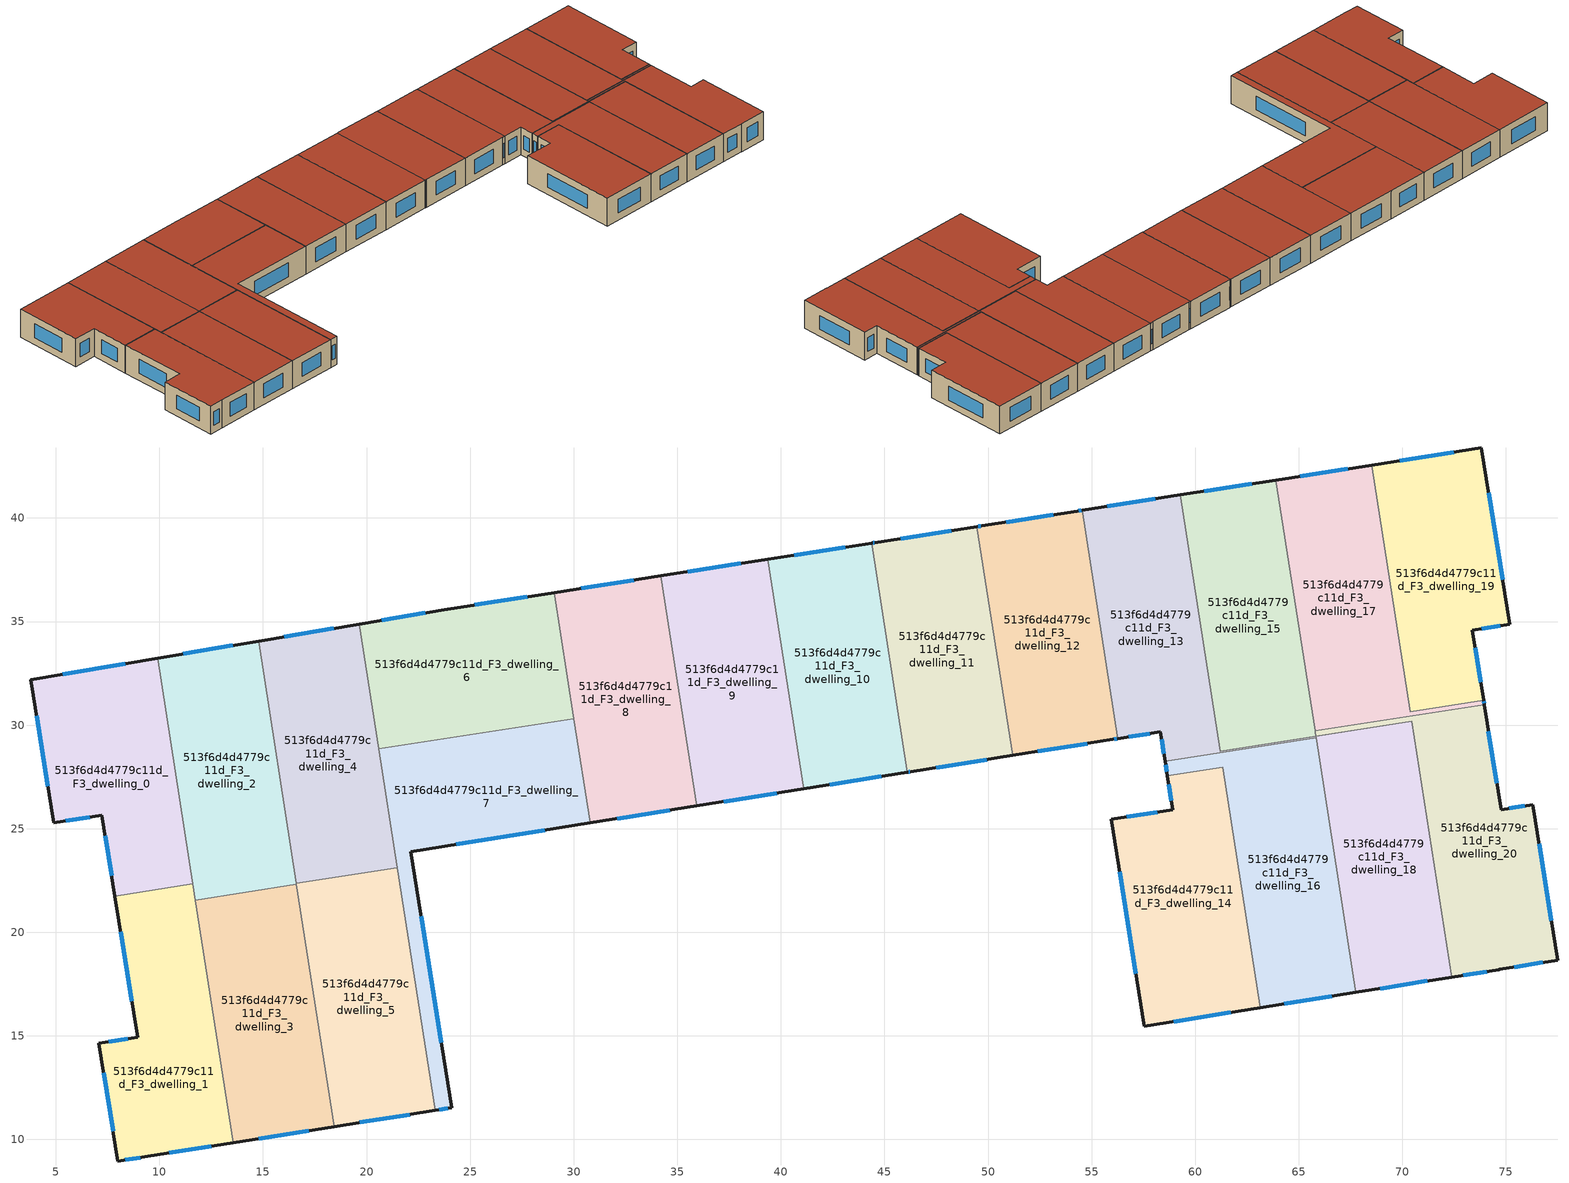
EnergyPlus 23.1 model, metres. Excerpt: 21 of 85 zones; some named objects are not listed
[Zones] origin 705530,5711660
513f6d4d4779c11d_F3_dwelling_0
 floor to 513f6d4d4779c11d_F2_dwelling_0 (EU_floor_Construction): 9.91,33.23 11.61,22.33 7.85,21.75 7.23,25.66 4.9,25.29 3.8,32.2 z9
 wall outside (EU_wall_Construction): 9.91,33.23 3.8,32.2 4.9,25.29 7.23,25.66 7.85,21.75 z9:12
 wall to 513f6d4d4779c11d_F3_dwelling_1 (EU_wall_Construction): 7.85,21.75 11.61,22.33 z9:12
 wall to 513f6d4d4779c11d_F3_dwelling_2 (EU_wall_Construction): 11.61,22.33 9.91,33.23 z9:12
 window (EU_Window_Construction): 8.36,32.97 5.34,32.46 / 7.39,24.67 7.7,22.74 / 5.49,25.38 6.64,25.56 / 4.07,30.45 4.62,27.04 z9.76:11.24
 roof outside (EU_roof_Construction): 11.61,22.33 9.91,33.23 3.8,32.2 4.9,25.29 7.23,25.66 7.85,21.75 z12
513f6d4d4779c11d_F3_dwelling_1
 floor to 513f6d4d4779c11d_F2_dwelling_1 (EU_floor_Construction): 11.61,22.33 13.56,9.84 9.44,9.18 7.99,8.96 7.08,14.65 8.95,14.94 7.85,21.75 z9
 wall outside (EU_wall_Construction): 7.85,21.75 8.95,14.94 7.08,14.65 7.99,8.96 9.44,9.18 13.56,9.84 z9:12
 wall to 513f6d4d4779c11d_F3_dwelling_3 (EU_wall_Construction): 13.56,9.84 11.73,21.56 z9:12
 wall to 513f6d4d4779c11d_F3_dwelling_2 (EU_wall_Construction): 11.73,21.56 11.61,22.33 z9:12
 window (EU_Window_Construction): 8.36,9.02 9.07,9.13 / 7.31,13.21 7.76,10.4 / 8.48,14.87 7.55,14.72 / 8.13,20.03 8.67,16.66 / 10.48,9.35 12.51,9.67 z9.76:11.24
 roof outside (EU_roof_Construction): 13.56,9.84 11.61,22.33 7.85,21.75 8.95,14.94 7.08,14.65 7.99,8.96 9.44,9.18 z12
513f6d4d4779c11d_F3_dwelling_10
 floor to 513f6d4d4779c11d_F2_dwelling_10 (EU_floor_Construction): 44.39,38.79 46.11,27.72 41.09,26.92 39.37,38.01 z9
 wall outside (EU_wall_Construction): 41.09,26.92 46.11,27.72 / 44.39,38.79 39.37,38.01 z9:12
 wall to 513f6d4d4779c11d_F3_dwelling_11 (EU_wall_Construction): 46.11,27.72 44.39,38.79 z9:12
 wall to 513f6d4d4779c11d_F3_dwelling_9 (EU_wall_Construction): 39.37,38.01 41.09,26.92 z9:12
 window (EU_Window_Construction): 42.36,27.13 44.84,27.52 / 43.12,38.59 40.64,38.2 z9.76:11.24
 roof outside (EU_roof_Construction): 46.11,27.72 44.39,38.79 39.37,38.01 41.09,26.92 z12
513f6d4d4779c11d_F3_dwelling_11
 floor to 513f6d4d4779c11d_F2_dwelling_11 (EU_floor_Construction): 49.46,39.58 51.18,28.53 46.26,27.75 46.16,27.73 46.11,27.72 44.39,38.79 44.43,38.8 44.53,38.81 z9
 wall outside (EU_wall_Construction): 49.46,39.58 44.53,38.81 44.43,38.8 44.39,38.79 / 46.11,27.72 46.16,27.73 46.26,27.75 51.18,28.53 z9:12
 wall to 513f6d4d4779c11d_F3_dwelling_12 (EU_wall_Construction): 51.18,28.53 49.46,39.58 z9:12
 window (EU_Window_Construction): 44.51,38.81 44.46,38.8 / 48.21,39.38 45.78,39.01 / 47.5,27.95 49.94,28.34 / 46.18,27.74 46.23,27.74 z9.76:11.24
 roof outside (EU_roof_Construction): 51.18,28.53 49.46,39.58 44.53,38.81 44.43,38.8 44.39,38.79 46.11,27.72 46.16,27.73 46.26,27.75 z12
513f6d4d4779c11d_F3_dwelling_12
 floor to 513f6d4d4779c11d_F2_dwelling_12 (EU_floor_Construction): 54.55,40.37 56.27,29.35 56.03,29.31 51.18,28.53 49.46,39.58 49.71,39.62 54.31,40.33 z9
 wall outside (EU_wall_Construction): 54.55,40.37 54.31,40.33 49.71,39.62 49.46,39.58 / 51.18,28.53 56.03,29.31 56.27,29.35 z9:12
 wall to 513f6d4d4779c11d_F3_dwelling_13 (EU_wall_Construction): 56.27,29.35 54.55,40.37 z9:12
 window (EU_Window_Construction): 54.49,40.36 54.37,40.34 / 56.09,29.32 56.21,29.34 / 52.41,28.73 54.8,29.11 / 49.64,39.61 49.52,39.59 / 53.14,40.15 50.87,39.8 z9.76:11.24
 roof outside (EU_roof_Construction): 56.03,29.31 56.27,29.35 54.55,40.37 54.31,40.33 49.71,39.62 49.46,39.58 51.18,28.53 z12
513f6d4d4779c11d_F3_dwelling_13
 floor to 513f6d4d4779c11d_F2_dwelling_13 (EU_floor_Construction): 59.28,41.11 61.2,28.74 65.83,29.46 65.84,29.4 58.55,28.26 58.32,29.67 56.27,29.35 54.55,40.37 z9
 wall outside (EU_wall_Construction): 56.27,29.35 58.32,29.67 58.55,28.26 / 59.28,41.11 54.55,40.37 z9:12
 wall to 513f6d4d4779c11d_F3_dwelling_18 (EU_wall_Construction): 65.84,29.4 65.83,29.46 61.2,28.74 z9:12
 wall to 513f6d4d4779c11d_F3_dwelling_16 (EU_wall_Construction): 58.55,28.26 65.84,29.4 z9:12
 wall to 513f6d4d4779c11d_F3_dwelling_15 (EU_wall_Construction): 61.2,28.74 59.28,41.11 z9:12
 window (EU_Window_Construction): 58.38,29.32 58.49,28.62 / 56.79,29.43 57.8,29.59 / 58.08,40.92 55.75,40.56 z9.76:11.24
 roof outside (EU_roof_Construction): 65.84,29.4 65.83,29.46 61.2,28.74 59.28,41.11 54.55,40.37 56.27,29.35 58.32,29.67 58.55,28.26 z12
513f6d4d4779c11d_F3_dwelling_14
 floor to 513f6d4d4779c11d_F2_dwelling_14 (EU_floor_Construction): 61.32,27.98 63.13,16.36 57.55,15.47 55.95,25.45 58.92,25.92 58.66,27.56 z9
 wall outside (EU_wall_Construction): 58.66,27.56 58.92,25.92 55.95,25.45 57.55,15.47 63.13,16.36 z9:12
 wall to 513f6d4d4779c11d_F3_dwelling_16 (EU_wall_Construction): 63.13,16.36 61.32,27.98 58.66,27.56 z9:12
 window (EU_Window_Construction): 58.96,15.69 61.72,16.13 / 56.35,22.92 57.14,17.99 / 58.17,25.8 56.7,25.57 / 58.72,27.15 58.86,26.34 z9.76:11.24
 roof outside (EU_roof_Construction): 63.13,16.36 61.32,27.98 58.66,27.56 58.92,25.92 55.95,25.45 57.55,15.47 z12
513f6d4d4779c11d_F3_dwelling_15
 floor to 513f6d4d4779c11d_F2_dwelling_15 (EU_floor_Construction): 63.9,41.83 65.79,29.67 65.82,29.47 70.45,30.18 61.2,28.74 59.28,41.11 z9
 wall outside (EU_wall_Construction): 63.9,41.83 59.28,41.11 z9:12
 wall to 513f6d4d4779c11d_F3_dwelling_20 (EU_wall_Construction): 70.45,30.18 65.82,29.47 65.79,29.67 65.79,29.72 z9:12
 wall to 513f6d4d4779c11d_F3_dwelling_17 (EU_wall_Construction): 65.79,29.72 63.9,41.83 z9:12
 wall to 513f6d4d4779c11d_F3_dwelling_18 (EU_wall_Construction): 61.2,28.74 70.45,30.18 z9:12
 window (EU_Window_Construction): 62.73,41.65 60.44,41.29 z9.76:11.24
 roof outside (EU_roof_Construction): 70.45,30.18 65.82,29.47 65.79,29.67 63.9,41.83 59.28,41.11 61.2,28.74 z12
513f6d4d4779c11d_F3_dwelling_16
 floor to 513f6d4d4779c11d_F2_dwelling_16 (EU_floor_Construction): 65.84,29.4 67.75,17.1 63.13,16.36 61.32,27.98 58.66,27.56 58.55,28.26 z9
 wall outside (EU_wall_Construction): 63.13,16.36 67.75,17.1 / 58.55,28.26 58.66,27.56 z9:12
 wall to 513f6d4d4779c11d_F3_dwelling_18 (EU_wall_Construction): 67.75,17.1 65.84,29.4 z9:12
 window (EU_Window_Construction): 64.3,16.54 66.59,16.91 / 58.57,28.09 58.63,27.74 z9.76:11.24
 roof outside (EU_roof_Construction): 67.75,17.1 65.84,29.4 58.55,28.26 58.66,27.56 61.32,27.98 63.13,16.36 z12
513f6d4d4779c11d_F3_dwelling_17
 floor to 513f6d4d4779c11d_F2_dwelling_17 (EU_floor_Construction): 68.52,42.55 70.38,30.66 73.92,31.21 73.95,30.99 65.79,29.72 63.9,41.83 z9
 wall outside (EU_wall_Construction): 68.52,42.55 63.9,41.83 / 73.95,30.99 73.92,31.21 z9:12
 wall to 513f6d4d4779c11d_F3_dwelling_19 (EU_wall_Construction): 73.92,31.21 70.38,30.66 68.52,42.55 z9:12
 wall to 513f6d4d4779c11d_F3_dwelling_20 (EU_wall_Construction): 65.79,29.72 73.95,30.99 z9:12
 window (EU_Window_Construction): 67.35,42.37 65.07,42.01 / 73.94,31.05 73.93,31.15 z9.76:11.24
 roof outside (EU_roof_Construction): 73.95,30.99 73.92,31.21 70.38,30.66 68.52,42.55 63.9,41.83 65.79,29.72 z12
513f6d4d4779c11d_F3_dwelling_18
 floor to 513f6d4d4779c11d_F2_dwelling_18 (EU_floor_Construction): 70.45,30.18 72.38,17.83 67.75,17.1 65.83,29.46 61.2,28.74 z9
 wall outside (EU_wall_Construction): 67.75,17.1 72.38,17.83 z9:12
 wall to 513f6d4d4779c11d_F3_dwelling_20 (EU_wall_Construction): 72.38,17.83 70.45,30.18 z9:12
 window (EU_Window_Construction): 68.92,17.28 71.21,17.65 z9.76:11.24
 roof outside (EU_roof_Construction): 72.38,17.83 70.45,30.18 61.2,28.74 65.83,29.46 67.75,17.1 z12
513f6d4d4779c11d_F3_dwelling_19
 floor to 513f6d4d4779c11d_F2_dwelling_19 (EU_floor_Construction): 73.82,43.38 75.19,34.87 73.38,34.58 73.92,31.21 70.38,30.66 68.52,42.55 z9
 wall outside (EU_wall_Construction): 73.92,31.21 73.38,34.58 75.19,34.87 73.82,43.38 68.52,42.55 z9:12
 window (EU_Window_Construction): 74.84,37.02 74.16,41.22 / 73.83,34.65 74.73,34.79 / 73.78,32.06 73.51,33.73 / 72.48,43.17 69.86,42.76 z9.76:11.24
 roof outside (EU_roof_Construction): 73.92,31.21 73.38,34.58 75.19,34.87 73.82,43.38 68.52,42.55 70.38,30.66 z12
513f6d4d4779c11d_F3_dwelling_2
 floor to 513f6d4d4779c11d_F2_dwelling_2 (EU_floor_Construction): 14.79,34.05 16.62,22.32 11.73,21.56 9.91,33.23 z9
 wall outside (EU_wall_Construction): 14.79,34.05 9.91,33.23 z9:12
 wall to 513f6d4d4779c11d_F3_dwelling_3 (EU_wall_Construction): 11.73,21.56 16.62,22.32 z9:12
 wall to 513f6d4d4779c11d_F3_dwelling_4 (EU_wall_Construction): 16.61,22.36 14.79,34.05 z9:12
 wall to 513f6d4d4779c11d_F3_dwelling_5 (EU_wall_Construction): 16.62,22.32 16.61,22.36 z9:12
 window (EU_Window_Construction): 13.55,33.85 11.14,33.44 z9.76:11.24
 roof outside (EU_roof_Construction): 16.62,22.32 14.79,34.05 9.91,33.23 11.73,21.56 z12
513f6d4d4779c11d_F3_dwelling_20
 floor to 513f6d4d4779c11d_F2_dwelling_20 (EU_floor_Construction): 73.95,30.99 74.76,25.92 76.3,26.16 77.5,18.66 74.69,18.2 74.65,18.2 72.38,17.83 70.45,30.19 65.82,29.47 65.79,29.67 65.79,29.72 z9
 wall outside (EU_wall_Construction): 72.38,17.83 74.65,18.2 74.69,18.2 77.5,18.66 76.3,26.16 74.76,25.92 73.95,30.99 z9:12
 window (EU_Window_Construction): 77.19,20.55 76.6,24.26 / 75.4,18.32 76.79,18.54 / 72.95,17.93 74.07,18.11 / 74.56,27.2 74.16,29.71 / 75.91,26.1 75.15,25.98 z9.76:11.24
 roof outside (EU_roof_Construction): 77.5,18.66 76.3,26.16 74.76,25.92 73.95,30.99 65.79,29.72 65.79,29.67 65.82,29.47 70.45,30.19 72.38,17.83 74.65,18.2 74.69,18.2 z12
513f6d4d4779c11d_F3_dwelling_3
 floor to 513f6d4d4779c11d_F2_dwelling_3 (EU_floor_Construction): 16.62,22.32 18.44,10.62 13.56,9.84 11.73,21.56 z9
 wall outside (EU_wall_Construction): 13.56,9.84 18.44,10.62 z9:12
 wall to 513f6d4d4779c11d_F3_dwelling_5 (EU_wall_Construction): 18.44,10.62 16.62,22.32 z9:12
 window (EU_Window_Construction): 14.79,10.04 17.2,10.42 z9.76:11.24
 roof outside (EU_roof_Construction): 18.44,10.62 16.62,22.32 11.73,21.56 13.56,9.84 z12
513f6d4d4779c11d_F3_dwelling_4
 floor to 513f6d4d4779c11d_F2_dwelling_4 (EU_floor_Construction): 19.65,34.88 21.49,23.12 16.61,22.36 14.79,34.05 z9
 wall outside (EU_wall_Construction): 19.65,34.88 14.79,34.05 z9:12
 wall to 513f6d4d4779c11d_F3_dwelling_5 (EU_wall_Construction): 16.61,22.36 21.49,23.12 z9:12
 wall to 513f6d4d4779c11d_F3_dwelling_6 (EU_wall_Construction): 20.59,28.85 19.65,34.88 z9:12
 wall to 513f6d4d4779c11d_F3_dwelling_7 (EU_wall_Construction): 21.49,23.12 20.59,28.85 z9:12
 window (EU_Window_Construction): 18.42,34.67 16.02,34.26 z9.76:11.24
 roof outside (EU_roof_Construction): 21.49,23.12 19.65,34.88 14.79,34.05 16.61,22.36 z12
513f6d4d4779c11d_F3_dwelling_5
 floor to 513f6d4d4779c11d_F2_dwelling_5 (EU_floor_Construction): 21.49,23.12 23.31,11.4 18.44,10.62 16.61,22.36 z9
 wall outside (EU_wall_Construction): 18.44,10.62 23.31,11.4 z9:12
 wall to 513f6d4d4779c11d_F3_dwelling_7 (EU_wall_Construction): 23.31,11.4 21.49,23.12 z9:12
 window (EU_Window_Construction): 19.67,10.82 22.08,11.2 z9.76:11.24
 roof outside (EU_roof_Construction): 23.31,11.4 21.49,23.12 16.61,22.36 18.44,10.62 z12
513f6d4d4779c11d_F3_dwelling_6
 floor to 513f6d4d4779c11d_F2_dwelling_6 (EU_floor_Construction): 29.06,36.4 30.01,30.32 20.59,28.85 19.65,34.88 23.9,35.59 23.92,35.6 z9
 wall outside (EU_wall_Construction): 29.06,36.4 23.92,35.6 23.9,35.59 19.65,34.88 z9:12
 wall to 513f6d4d4779c11d_F3_dwelling_7 (EU_wall_Construction): 20.59,28.85 30.01,30.32 z9:12
 wall to 513f6d4d4779c11d_F3_dwelling_8 (EU_wall_Construction): 30.01,30.32 29.06,36.4 z9:12
 window (EU_Window_Construction): 22.83,35.41 20.73,35.06 / 27.76,36.2 25.22,35.8 z9.76:11.24
 roof outside (EU_roof_Construction): 30.01,30.32 29.06,36.4 23.92,35.6 23.9,35.59 19.65,34.88 20.59,28.85 z12
513f6d4d4779c11d_F3_dwelling_7
 floor to 513f6d4d4779c11d_F2_dwelling_7 (EU_floor_Construction): 30.01,30.32 30.8,25.28 22.13,23.9 24.11,11.53 23.31,11.4 20.59,28.85 z9
 wall outside (EU_wall_Construction): 23.31,11.4 24.11,11.53 22.13,23.9 30.8,25.28 z9:12
 wall to 513f6d4d4779c11d_F3_dwelling_8 (EU_wall_Construction): 30.8,25.28 30.01,30.31 z9:12
 window (EU_Window_Construction): 23.61,14.66 22.63,20.77 / 23.51,11.43 23.91,11.49 / 24.32,24.25 28.61,24.93 z9.76:11.24
 roof outside (EU_roof_Construction): 24.11,11.53 22.13,23.9 30.8,25.28 30.01,30.32 20.59,28.85 23.31,11.4 z12
513f6d4d4779c11d_F3_dwelling_8
 floor to 513f6d4d4779c11d_F2_dwelling_8 (EU_floor_Construction): 34.21,37.2 35.94,26.1 30.8,25.28 29.06,36.4 z9
 wall outside (EU_wall_Construction): 34.21,37.2 29.06,36.4 / 30.8,25.28 35.94,26.1 z9:12
 wall to 513f6d4d4779c11d_F3_dwelling_9 (EU_wall_Construction): 35.94,26.1 34.21,37.2 z9:12
 window (EU_Window_Construction): 32.91,37 30.36,36.6 / 32.1,25.49 34.64,25.89 z9.76:11.24
 roof outside (EU_roof_Construction): 35.94,26.1 34.21,37.2 29.06,36.4 30.8,25.28 z12
513f6d4d4779c11d_F3_dwelling_9
 floor to 513f6d4d4779c11d_F2_dwelling_9 (EU_floor_Construction): 39.37,38.01 41.09,26.92 35.94,26.1 34.21,37.2 z9
 wall outside (EU_wall_Construction): 39.37,38.01 34.21,37.2 / 35.94,26.1 41.09,26.92 z9:12
 window (EU_Window_Construction): 38.06,37.8 35.51,37.41 / 37.24,26.31 39.79,26.72 z9.76:11.24
 roof outside (EU_roof_Construction): 41.09,26.92 39.37,38.01 34.21,37.2 35.94,26.1 z12
[Building]
EU S2 Campaign: North Axis=0; Terrain=City; Solar Distribution=FullExterior
[Site:Location]
London: Latitude=51.5; Longitude=-0.5; Time Zone=0; Elevation=25
[SizingPeriod:WeatherFileDays]
AnnualSizingPeriod: Begin Month=1; Begin Day of Month=1; End Month=12; End Day of Month=31; Day of Week for Start Day=Monday; Use Weather File Daylight Saving Period=No; Use Weather File Rain and Snow Indicators=No
[MATERIAL]
EU_InternalMass_Material: Roughness=MediumRough; Thickness=0.1; Conductivity=1; Density=1800; Specific Heat=900; Thermal Absorptance=0.9; Solar Absorptance=0.7; Visible Absorptance=0.7
[MATERIAL:NOMASS] Roughness=MediumRough; Thermal Absorptance=0.9; Solar Absorptance=0.7; Visible Absorptance=0.7
Name | Thermal Resistance
EU_wall_NoMass | 0.655885
EU_roof_NoMass | 2.70553
EU_floor_NoMass | 2.16442
[WINDOWMATERIAL:SIMPLEGLAZINGSYSTEM]
EU_Window_SimpleGlazing: UFactor=2.91071; Solar Heat Gain Coefficient=0.76; Visible Transmittance=0.76
[CONSTRUCTION]
EU_wall_Construction: EU_wall_NoMass
EU_roof_Construction: EU_roof_NoMass
EU_floor_Construction: EU_floor_NoMass
EU_Window_Construction: EU_Window_SimpleGlazing
EU_InternalMass_Construction: EU_InternalMass_Material
[ZONE] Type=1; Multiplier=1; Ceiling Height=autocalculate; Floor Area=autocalculate; Part of Total Floor Area=Yes
Name | Volume
513f6d4d4779c11d_F3_dwelling_0 | 175.718
513f6d4d4779c11d_F3_dwelling_1; 513f6d4d4779c11d_F3_dwelling_2 | 175.737
513f6d4d4779c11d_F3_dwelling_10 | 170.733
513f6d4d4779c11d_F3_dwelling_11 | 172.371
513f6d4d4779c11d_F3_dwelling_12 | 172.738
513f6d4d4779c11d_F3_dwelling_13 | 172.3
513f6d4d4779c11d_F3_dwelling_14 | 185.596
513f6d4d4779c11d_F3_dwelling_15 | 175.709
513f6d4d4779c11d_F3_dwelling_16 | 180.692
513f6d4d4779c11d_F3_dwelling_17 | 174.486
513f6d4d4779c11d_F3_dwelling_18 | 175.668
513f6d4d4779c11d_F3_dwelling_19 | 175.745
513f6d4d4779c11d_F3_dwelling_20 | 176.977
513f6d4d4779c11d_F3_dwelling_3 | 175.754
513f6d4d4779c11d_F3_dwelling_4 | 175.733
513f6d4d4779c11d_F3_dwelling_5 | 175.72
513f6d4d4779c11d_F3_dwelling_6 | 175.727
513f6d4d4779c11d_F3_dwelling_7 | 175.731
513f6d4d4779c11d_F3_dwelling_8 | 175.736
513f6d4d4779c11d_F3_dwelling_9 | 175.721
[INTERNALMASS] Construction=EU_InternalMass_Construction
Name | Zone or ZoneList | Surface Area
513f6d4d4779c11d_F3_dwelling_0_EU_InternalMass | 513f6d4d4779c11d_F3_dwelling_0 | 58.5741
513f6d4d4779c11d_F3_dwelling_1_EU_InternalMass | 513f6d4d4779c11d_F3_dwelling_1 | 58.5788
513f6d4d4779c11d_F3_dwelling_2_EU_InternalMass | 513f6d4d4779c11d_F3_dwelling_2 | 58.5809
513f6d4d4779c11d_F3_dwelling_3_EU_InternalMass | 513f6d4d4779c11d_F3_dwelling_3 | 58.5852
513f6d4d4779c11d_F3_dwelling_4_EU_InternalMass | 513f6d4d4779c11d_F3_dwelling_4 | 58.5784
513f6d4d4779c11d_F3_dwelling_5_EU_InternalMass | 513f6d4d4779c11d_F3_dwelling_5 | 58.5741
513f6d4d4779c11d_F3_dwelling_6_EU_InternalMass | 513f6d4d4779c11d_F3_dwelling_6 | 58.5751
513f6d4d4779c11d_F3_dwelling_7_EU_InternalMass | 513f6d4d4779c11d_F3_dwelling_7 | 58.5774
513f6d4d4779c11d_F3_dwelling_8_EU_InternalMass | 513f6d4d4779c11d_F3_dwelling_8 | 58.5784
513f6d4d4779c11d_F3_dwelling_9_EU_InternalMass | 513f6d4d4779c11d_F3_dwelling_9 | 58.5738
513f6d4d4779c11d_F3_dwelling_10_EU_InternalMass | 513f6d4d4779c11d_F3_dwelling_10 | 56.9098
513f6d4d4779c11d_F3_dwelling_11_EU_InternalMass | 513f6d4d4779c11d_F3_dwelling_11 | 57.4589
513f6d4d4779c11d_F3_dwelling_12_EU_InternalMass | 513f6d4d4779c11d_F3_dwelling_12 | 57.5794
513f6d4d4779c11d_F3_dwelling_13_EU_InternalMass | 513f6d4d4779c11d_F3_dwelling_13 | 57.4403
513f6d4d4779c11d_F3_dwelling_14_EU_InternalMass | 513f6d4d4779c11d_F3_dwelling_14 | 61.8634
513f6d4d4779c11d_F3_dwelling_15_EU_InternalMass | 513f6d4d4779c11d_F3_dwelling_15 | 58.5781
513f6d4d4779c11d_F3_dwelling_16_EU_InternalMass | 513f6d4d4779c11d_F3_dwelling_16 | 60.2307
513f6d4d4779c11d_F3_dwelling_17_EU_InternalMass | 513f6d4d4779c11d_F3_dwelling_17 | 58.1648
513f6d4d4779c11d_F3_dwelling_18_EU_InternalMass | 513f6d4d4779c11d_F3_dwelling_18 | 58.5802
513f6d4d4779c11d_F3_dwelling_19_EU_InternalMass | 513f6d4d4779c11d_F3_dwelling_19 | 58.5804
513f6d4d4779c11d_F3_dwelling_20_EU_InternalMass | 513f6d4d4779c11d_F3_dwelling_20 | 58.9871
[OTHEREQUIPMENT] Fuel Type=Electricity; Design Level Calculation Method=Watts/Area; Power per Zone Floor Area=1; Fraction Latent=0; Fraction Radiant=0; Fraction Lost=0; Carbon Dioxide Generation Rate=0; EndUse Subcategory=EU_Step8_InternalGains
Name | Zone or ZoneList or Space or SpaceList | Schedule
EU_Step8_InternalGain_513f6d4d4779c11d_F3_dwelling_0_f000 | 513f6d4d4779c11d_F3_dwelling_0 | EU_Step8_GainSchedule_513f6d4d4779c11d_F3_dwelling_0_f000
EU_Step8_InternalGain_513f6d4d4779c11d_F3_dwelling_1_f000 | 513f6d4d4779c11d_F3_dwelling_1 | EU_Step8_GainSchedule_513f6d4d4779c11d_F3_dwelling_1_f000
EU_Step8_InternalGain_513f6d4d4779c11d_F3_dwelling_2_f000 | 513f6d4d4779c11d_F3_dwelling_2 | EU_Step8_GainSchedule_513f6d4d4779c11d_F3_dwelling_2_f000
EU_Step8_InternalGain_513f6d4d4779c11d_F3_dwelling_3_f000 | 513f6d4d4779c11d_F3_dwelling_3 | EU_Step8_GainSchedule_513f6d4d4779c11d_F3_dwelling_3_f000
EU_Step8_InternalGain_513f6d4d4779c11d_F3_dwelling_4_f000 | 513f6d4d4779c11d_F3_dwelling_4 | EU_Step8_GainSchedule_513f6d4d4779c11d_F3_dwelling_4_f000
EU_Step8_InternalGain_513f6d4d4779c11d_F3_dwelling_5_f000 | 513f6d4d4779c11d_F3_dwelling_5 | EU_Step8_GainSchedule_513f6d4d4779c11d_F3_dwelling_5_f000
EU_Step8_InternalGain_513f6d4d4779c11d_F3_dwelling_6_f000 | 513f6d4d4779c11d_F3_dwelling_6 | EU_Step8_GainSchedule_513f6d4d4779c11d_F3_dwelling_6_f000
EU_Step8_InternalGain_513f6d4d4779c11d_F3_dwelling_7_f000 | 513f6d4d4779c11d_F3_dwelling_7 | EU_Step8_GainSchedule_513f6d4d4779c11d_F3_dwelling_7_f000
EU_Step8_InternalGain_513f6d4d4779c11d_F3_dwelling_8_f000 | 513f6d4d4779c11d_F3_dwelling_8 | EU_Step8_GainSchedule_513f6d4d4779c11d_F3_dwelling_8_f000
EU_Step8_InternalGain_513f6d4d4779c11d_F3_dwelling_9_f000 | 513f6d4d4779c11d_F3_dwelling_9 | EU_Step8_GainSchedule_513f6d4d4779c11d_F3_dwelling_9_f000
EU_Step8_InternalGain_513f6d4d4779c11d_F3_dwelling_10_f000 | 513f6d4d4779c11d_F3_dwelling_10 | EU_Step8_GainSchedule_513f6d4d4779c11d_F3_dwelling_10_f000
EU_Step8_InternalGain_513f6d4d4779c11d_F3_dwelling_11_f000 | 513f6d4d4779c11d_F3_dwelling_11 | EU_Step8_GainSchedule_513f6d4d4779c11d_F3_dwelling_11_f000
EU_Step8_InternalGain_513f6d4d4779c11d_F3_dwelling_12_f000 | 513f6d4d4779c11d_F3_dwelling_12 | EU_Step8_GainSchedule_513f6d4d4779c11d_F3_dwelling_12_f000
EU_Step8_InternalGain_513f6d4d4779c11d_F3_dwelling_13_f000 | 513f6d4d4779c11d_F3_dwelling_13 | EU_Step8_GainSchedule_513f6d4d4779c11d_F3_dwelling_13_f000
EU_Step8_InternalGain_513f6d4d4779c11d_F3_dwelling_14_f000 | 513f6d4d4779c11d_F3_dwelling_14 | EU_Step8_GainSchedule_513f6d4d4779c11d_F3_dwelling_14_f000
EU_Step8_InternalGain_513f6d4d4779c11d_F3_dwelling_15_f000 | 513f6d4d4779c11d_F3_dwelling_15 | EU_Step8_GainSchedule_513f6d4d4779c11d_F3_dwelling_15_f000
EU_Step8_InternalGain_513f6d4d4779c11d_F3_dwelling_16_f000 | 513f6d4d4779c11d_F3_dwelling_16 | EU_Step8_GainSchedule_513f6d4d4779c11d_F3_dwelling_16_f000
EU_Step8_InternalGain_513f6d4d4779c11d_F3_dwelling_17_f000 | 513f6d4d4779c11d_F3_dwelling_17 | EU_Step8_GainSchedule_513f6d4d4779c11d_F3_dwelling_17_f000
EU_Step8_InternalGain_513f6d4d4779c11d_F3_dwelling_18_f000 | 513f6d4d4779c11d_F3_dwelling_18 | EU_Step8_GainSchedule_513f6d4d4779c11d_F3_dwelling_18_f000
EU_Step8_InternalGain_513f6d4d4779c11d_F3_dwelling_19_f000 | 513f6d4d4779c11d_F3_dwelling_19 | EU_Step8_GainSchedule_513f6d4d4779c11d_F3_dwelling_19_f000
EU_Step8_InternalGain_513f6d4d4779c11d_F3_dwelling_20_f000 | 513f6d4d4779c11d_F3_dwelling_20 | EU_Step8_GainSchedule_513f6d4d4779c11d_F3_dwelling_20_f000
[ZONEVENTILATION:DESIGNFLOWRATE] Schedule=EU_AlwaysOn; Design Flow Rate Calculation Method=AirChanges/Hour; Air Changes per Hour=0.462017; Ventilation Type=Natural; Fan Pressure Rise=0; Fan Total Efficiency=1; Constant Term Coefficient=1; Temperature Term Coefficient=0; Velocity Term Coefficient=0; Velocity Squared Term Coefficient=0; Minimum Indoor Temperature=-100; Maximum Indoor Temperature=100; Delta Temperature=-100; Minimum Outdoor Temperature=-100; Maximum Outdoor Temperature=100; Maximum Wind Speed=40
Name | Zone or ZoneList or Space or SpaceList
EU_ConstantAir_513f6d4d4779c11d_F3_dwelling_0 | 513f6d4d4779c11d_F3_dwelling_0
EU_ConstantAir_513f6d4d4779c11d_F3_dwelling_1 | 513f6d4d4779c11d_F3_dwelling_1
EU_ConstantAir_513f6d4d4779c11d_F3_dwelling_2 | 513f6d4d4779c11d_F3_dwelling_2
EU_ConstantAir_513f6d4d4779c11d_F3_dwelling_3 | 513f6d4d4779c11d_F3_dwelling_3
EU_ConstantAir_513f6d4d4779c11d_F3_dwelling_4 | 513f6d4d4779c11d_F3_dwelling_4
EU_ConstantAir_513f6d4d4779c11d_F3_dwelling_5 | 513f6d4d4779c11d_F3_dwelling_5
EU_ConstantAir_513f6d4d4779c11d_F3_dwelling_6 | 513f6d4d4779c11d_F3_dwelling_6
EU_ConstantAir_513f6d4d4779c11d_F3_dwelling_7 | 513f6d4d4779c11d_F3_dwelling_7
EU_ConstantAir_513f6d4d4779c11d_F3_dwelling_8 | 513f6d4d4779c11d_F3_dwelling_8
EU_ConstantAir_513f6d4d4779c11d_F3_dwelling_9 | 513f6d4d4779c11d_F3_dwelling_9
EU_ConstantAir_513f6d4d4779c11d_F3_dwelling_10 | 513f6d4d4779c11d_F3_dwelling_10
EU_ConstantAir_513f6d4d4779c11d_F3_dwelling_11 | 513f6d4d4779c11d_F3_dwelling_11
EU_ConstantAir_513f6d4d4779c11d_F3_dwelling_12 | 513f6d4d4779c11d_F3_dwelling_12
EU_ConstantAir_513f6d4d4779c11d_F3_dwelling_13 | 513f6d4d4779c11d_F3_dwelling_13
EU_ConstantAir_513f6d4d4779c11d_F3_dwelling_14 | 513f6d4d4779c11d_F3_dwelling_14
EU_ConstantAir_513f6d4d4779c11d_F3_dwelling_15 | 513f6d4d4779c11d_F3_dwelling_15
EU_ConstantAir_513f6d4d4779c11d_F3_dwelling_16 | 513f6d4d4779c11d_F3_dwelling_16
EU_ConstantAir_513f6d4d4779c11d_F3_dwelling_17 | 513f6d4d4779c11d_F3_dwelling_17
EU_ConstantAir_513f6d4d4779c11d_F3_dwelling_18 | 513f6d4d4779c11d_F3_dwelling_18
EU_ConstantAir_513f6d4d4779c11d_F3_dwelling_19 | 513f6d4d4779c11d_F3_dwelling_19
EU_ConstantAir_513f6d4d4779c11d_F3_dwelling_20 | 513f6d4d4779c11d_F3_dwelling_20
[HVACTEMPLATE:ZONE:IDEALLOADSAIRSYSTEM] System Availability Schedule=EU_AlwaysOn; Maximum Heating Supply Air Temperature=50; Minimum Cooling Supply Air Temperature=13; Maximum Heating Supply Air Humidity Ratio=0.0156; Minimum Cooling Supply Air Humidity Ratio=0.0077; Heating Limit=NoLimit; Cooling Limit=NoLimit; Heating Availability Schedule=EU_AlwaysOn; Cooling Availability Schedule=EU_CoolingOff; Dehumidification Control Type=ConstantSensibleHeatRatio; Cooling Sensible Heat Ratio=0.7; Dehumidification Setpoint=60; Humidification Control Type=None; Humidification Setpoint=30; Outdoor Air Method=None; Outdoor Air Flow Rate per Person=0.00944; Outdoor Air Flow Rate per Zone Floor Area=0; Outdoor Air Flow Rate per Zone=0; Demand Controlled Ventilation Type=None; Outdoor Air Economizer Type=NoEconomizer; Heat Recovery Type=None; Sensible Heat Recovery Effectiveness=0.7; Latent Heat Recovery Effectiveness=0.65
Name | Template Thermostat
513f6d4d4779c11d_F3_dwelling_0 | EU_HeatOnly_513f6d4d4779c11d_F3_dwelling_0
513f6d4d4779c11d_F3_dwelling_1 | EU_HeatOnly_513f6d4d4779c11d_F3_dwelling_1
513f6d4d4779c11d_F3_dwelling_2 | EU_HeatOnly_513f6d4d4779c11d_F3_dwelling_2
513f6d4d4779c11d_F3_dwelling_3 | EU_HeatOnly_513f6d4d4779c11d_F3_dwelling_3
513f6d4d4779c11d_F3_dwelling_4 | EU_HeatOnly_513f6d4d4779c11d_F3_dwelling_4
513f6d4d4779c11d_F3_dwelling_5 | EU_HeatOnly_513f6d4d4779c11d_F3_dwelling_5
513f6d4d4779c11d_F3_dwelling_6 | EU_HeatOnly_513f6d4d4779c11d_F3_dwelling_6
513f6d4d4779c11d_F3_dwelling_7 | EU_HeatOnly_513f6d4d4779c11d_F3_dwelling_7
513f6d4d4779c11d_F3_dwelling_8 | EU_HeatOnly_513f6d4d4779c11d_F3_dwelling_8
513f6d4d4779c11d_F3_dwelling_9 | EU_HeatOnly_513f6d4d4779c11d_F3_dwelling_9
513f6d4d4779c11d_F3_dwelling_10 | EU_HeatOnly_513f6d4d4779c11d_F3_dwelling_10
513f6d4d4779c11d_F3_dwelling_11 | EU_HeatOnly_513f6d4d4779c11d_F3_dwelling_11
513f6d4d4779c11d_F3_dwelling_12 | EU_HeatOnly_513f6d4d4779c11d_F3_dwelling_12
513f6d4d4779c11d_F3_dwelling_13 | EU_HeatOnly_513f6d4d4779c11d_F3_dwelling_13
513f6d4d4779c11d_F3_dwelling_14 | EU_HeatOnly_513f6d4d4779c11d_F3_dwelling_14
513f6d4d4779c11d_F3_dwelling_15 | EU_HeatOnly_513f6d4d4779c11d_F3_dwelling_15
513f6d4d4779c11d_F3_dwelling_16 | EU_HeatOnly_513f6d4d4779c11d_F3_dwelling_16
513f6d4d4779c11d_F3_dwelling_17 | EU_HeatOnly_513f6d4d4779c11d_F3_dwelling_17
513f6d4d4779c11d_F3_dwelling_18 | EU_HeatOnly_513f6d4d4779c11d_F3_dwelling_18
513f6d4d4779c11d_F3_dwelling_19 | EU_HeatOnly_513f6d4d4779c11d_F3_dwelling_19
513f6d4d4779c11d_F3_dwelling_20 | EU_HeatOnly_513f6d4d4779c11d_F3_dwelling_20
[SIZING:ZONE] Zone Cooling Design Supply Air Temperature Input Method=SupplyAirTemperature; Zone Cooling Design Supply Air Temperature=13; Zone Heating Design Supply Air Temperature Input Method=SupplyAirTemperature; Zone Heating Design Supply Air Temperature=50; Zone Cooling Design Supply Air Humidity Ratio=0.008; Zone Heating Design Supply Air Humidity Ratio=0.008; Cooling Design Air Flow Method=DesignDay; Cooling Design Air Flow Rate=0; Cooling Minimum Air Flow per Zone Floor Area=0.000762; Cooling Minimum Air Flow=0; Cooling Minimum Air Flow Fraction=0.2; Heating Design Air Flow Method=DesignDay; Heating Design Air Flow Rate=0; Heating Maximum Air Flow per Zone Floor Area=0.002032; Heating Maximum Air Flow=0.141576; Heating Maximum Air Flow Fraction=0.3; Account for Dedicated Outdoor Air System=No; Dedicated Outdoor Air System Control Strategy=NeutralSupplyAir; Dedicated Outdoor Air Low Setpoint Temperature for Design=autosize; Dedicated Outdoor Air High Setpoint Temperature for Design=autosize; Zone Load Sizing Method=Sensible Load Only No Latent Load; Zone Latent Cooling Design Supply Air Humidity Ratio Input Method=HumidityRatioDifference; Zone Cooling Design Supply Air Humidity Ratio Difference=0.005; Zone Latent Heating Design Supply Air Humidity Ratio Input Method=HumidityRatioDifference; Zone Humidification Design Supply Air Humidity Ratio Difference=0.005
513f6d4d4779c11d_F3_dwelling_0; 513f6d4d4779c11d_F3_dwelling_1; 513f6d4d4779c11d_F3_dwelling_2; 513f6d4d4779c11d_F3_dwelling_3; 513f6d4d4779c11d_F3_dwelling_4; 513f6d4d4779c11d_F3_dwelling_5; 513f6d4d4779c11d_F3_dwelling_6; 513f6d4d4779c11d_F3_dwelling_7; 513f6d4d4779c11d_F3_dwelling_8; 513f6d4d4779c11d_F3_dwelling_9; 513f6d4d4779c11d_F3_dwelling_10; 513f6d4d4779c11d_F3_dwelling_11; 513f6d4d4779c11d_F3_dwelling_12; 513f6d4d4779c11d_F3_dwelling_13; 513f6d4d4779c11d_F3_dwelling_14; 513f6d4d4779c11d_F3_dwelling_15; 513f6d4d4779c11d_F3_dwelling_16; 513f6d4d4779c11d_F3_dwelling_17; 513f6d4d4779c11d_F3_dwelling_18; 513f6d4d4779c11d_F3_dwelling_19; 513f6d4d4779c11d_F3_dwelling_20
[SCHEDULE:CONSTANT]
Name | Hourly Value
EU_AlwaysOn | 1
EU_CoolingOff | 0
[SCHEDULE:FILE] Column Number=1; Rows to Skip at Top=0; Number of Hours of Data=8760; Column Separator=Comma; Interpolate to Timestep=No; Minutes per Item=60; Adjust Schedule for Daylight Savings=Yes
Name | File
EU_Step8_GainSchedule_513f6d4d4779c11d_F3_dwelling_0_f000 | ../../schedules/513f6d4d4779c11d/513f6d4d4779c11d_F3_dwelling_0_f000_gain.csv
EU_Step8_GainSchedule_513f6d4d4779c11d_F3_dwelling_1_f000 | ../../schedules/513f6d4d4779c11d/513f6d4d4779c11d_F3_dwelling_1_f000_gain.csv
EU_Step8_GainSchedule_513f6d4d4779c11d_F3_dwelling_2_f000 | ../../schedules/513f6d4d4779c11d/513f6d4d4779c11d_F3_dwelling_2_f000_gain.csv
EU_Step8_GainSchedule_513f6d4d4779c11d_F3_dwelling_3_f000 | ../../schedules/513f6d4d4779c11d/513f6d4d4779c11d_F3_dwelling_3_f000_gain.csv
EU_Step8_GainSchedule_513f6d4d4779c11d_F3_dwelling_4_f000 | ../../schedules/513f6d4d4779c11d/513f6d4d4779c11d_F3_dwelling_4_f000_gain.csv
EU_Step8_GainSchedule_513f6d4d4779c11d_F3_dwelling_5_f000 | ../../schedules/513f6d4d4779c11d/513f6d4d4779c11d_F3_dwelling_5_f000_gain.csv
EU_Step8_GainSchedule_513f6d4d4779c11d_F3_dwelling_6_f000 | ../../schedules/513f6d4d4779c11d/513f6d4d4779c11d_F3_dwelling_6_f000_gain.csv
EU_Step8_GainSchedule_513f6d4d4779c11d_F3_dwelling_7_f000 | ../../schedules/513f6d4d4779c11d/513f6d4d4779c11d_F3_dwelling_7_f000_gain.csv
EU_Step8_GainSchedule_513f6d4d4779c11d_F3_dwelling_8_f000 | ../../schedules/513f6d4d4779c11d/513f6d4d4779c11d_F3_dwelling_8_f000_gain.csv
EU_Step8_GainSchedule_513f6d4d4779c11d_F3_dwelling_9_f000 | ../../schedules/513f6d4d4779c11d/513f6d4d4779c11d_F3_dwelling_9_f000_gain.csv
EU_Step8_GainSchedule_513f6d4d4779c11d_F3_dwelling_10_f000 | ../../schedules/513f6d4d4779c11d/513f6d4d4779c11d_F3_dwelling_10_f000_gain.csv
EU_Step8_GainSchedule_513f6d4d4779c11d_F3_dwelling_11_f000 | ../../schedules/513f6d4d4779c11d/513f6d4d4779c11d_F3_dwelling_11_f000_gain.csv
EU_Step8_GainSchedule_513f6d4d4779c11d_F3_dwelling_12_f000 | ../../schedules/513f6d4d4779c11d/513f6d4d4779c11d_F3_dwelling_12_f000_gain.csv
EU_Step8_GainSchedule_513f6d4d4779c11d_F3_dwelling_13_f000 | ../../schedules/513f6d4d4779c11d/513f6d4d4779c11d_F3_dwelling_13_f000_gain.csv
EU_Step8_GainSchedule_513f6d4d4779c11d_F3_dwelling_14_f000 | ../../schedules/513f6d4d4779c11d/513f6d4d4779c11d_F3_dwelling_14_f000_gain.csv
EU_Step8_GainSchedule_513f6d4d4779c11d_F3_dwelling_15_f000 | ../../schedules/513f6d4d4779c11d/513f6d4d4779c11d_F3_dwelling_15_f000_gain.csv
EU_Step8_GainSchedule_513f6d4d4779c11d_F3_dwelling_16_f000 | ../../schedules/513f6d4d4779c11d/513f6d4d4779c11d_F3_dwelling_16_f000_gain.csv
EU_Step8_GainSchedule_513f6d4d4779c11d_F3_dwelling_17_f000 | ../../schedules/513f6d4d4779c11d/513f6d4d4779c11d_F3_dwelling_17_f000_gain.csv
EU_Step8_GainSchedule_513f6d4d4779c11d_F3_dwelling_18_f000 | ../../schedules/513f6d4d4779c11d/513f6d4d4779c11d_F3_dwelling_18_f000_gain.csv
EU_Step8_GainSchedule_513f6d4d4779c11d_F3_dwelling_19_f000 | ../../schedules/513f6d4d4779c11d/513f6d4d4779c11d_F3_dwelling_19_f000_gain.csv
EU_Step8_GainSchedule_513f6d4d4779c11d_F3_dwelling_20_f000 | ../../schedules/513f6d4d4779c11d/513f6d4d4779c11d_F3_dwelling_20_f000_gain.csv
